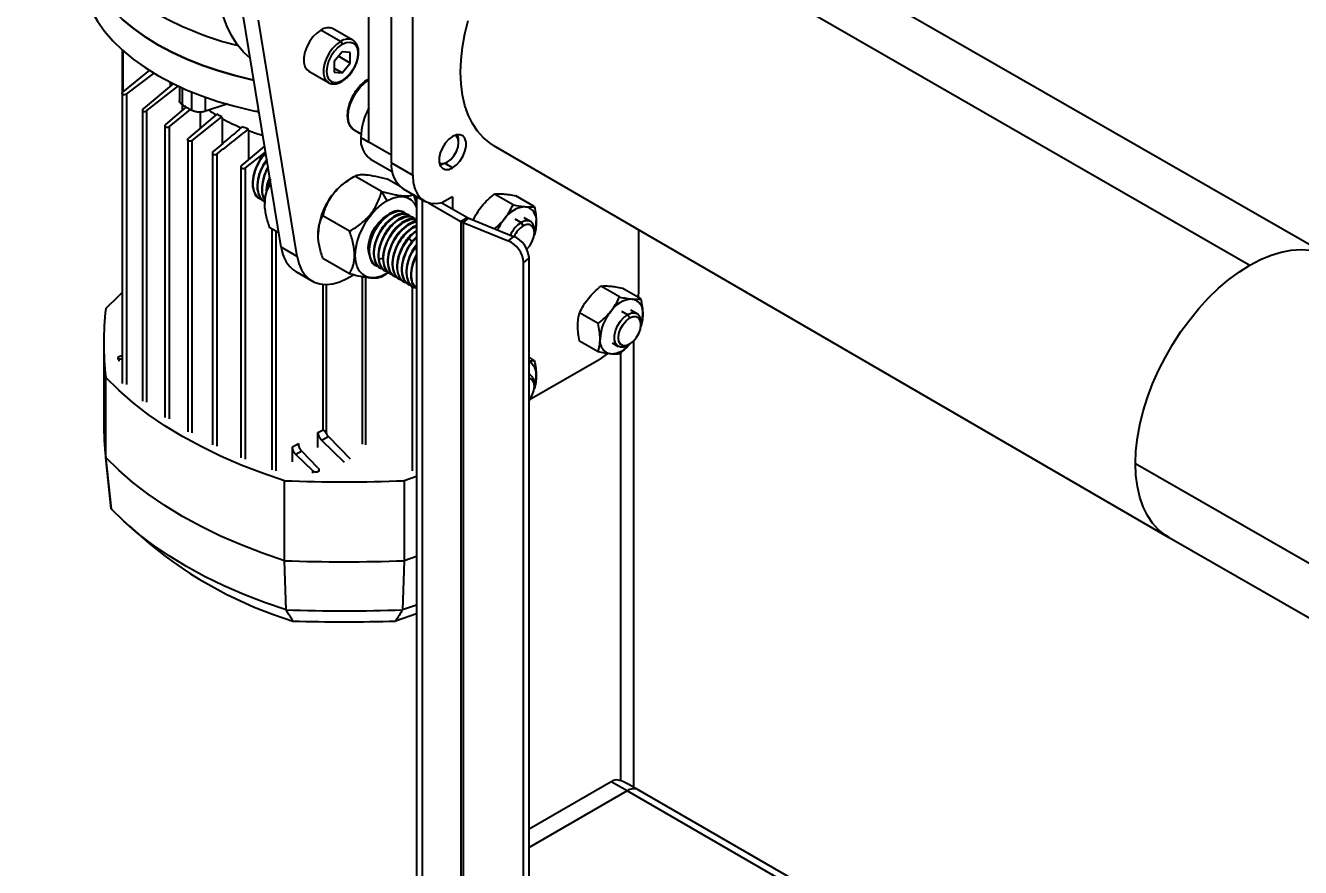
# Model space of a CAD drawing. Header units: millimetres. Extents: x 2 to 418, y 2 to 295.
# Drawn here: x 326.24 to 348.82, y 245.7 to 260.6 of the extents above; entities that cross this region are included whole.
import ezdxf

# ---------------------------------------------------------------- set-up
doc = ezdxf.new("R2010")
doc.units = ezdxf.units.MM
doc.styles.add('SLDTEXTSTYLE0', font='TXT', dxfattribs={"width": 0.75})
doc.dimstyles.new('SLDDIMSTYLE2', dxfattribs={"dimtxt": 3.175, "dimasz": 3.302, "dimexe": 0, "dimexo": 0.0625, "dimgap": 0.79375, "dimtad": 0, "dimtih": 1, "dimtoh": 1, "dimlfac": 15, "dimrnd": 1e-09, "dimzin": 12, "dimdsep": 46, "dimtxsty": 'SLDTEXTSTYLE0', "dimsah": 1, "dimcen": 0.09, "dimadec": 0, "dimazin": 3, "dimtfac": 1, "dimtmove": 0, "dimatfit": 0, "dimfxl": 0, "dimfrac": 2, "dimtolj": 1, "dimtzin": 12, "dimarcsym": 0})

# ---------------------------------------------------------------- blocks, each defined once
blk = doc.blocks.new('_D_28')
at = {"color": 7, "linetype": 'Continuous', "lineweight": 0}
for p, q in [((345.802, 241.91), (369.566, 258.677)), ((369.566, 258.677), (375.916, 258.677)), ((343.257, 240.114), (338.794, 236.965))]:
    blk.add_line(p, q, dxfattribs=at)
at = {"color": 7, "linetype": 'Continuous', "lineweight": 18}
for points in [[(345.802, 241.91), (348.416, 243.132), (347.83, 243.962)], [(343.257, 240.114), (340.643, 238.891), (341.229, 238.061)]]:
    blk.add_solid(points, dxfattribs=at)
at = {"color": 7, "linetype": 'Continuous', "lineweight": 18, "insert": (375.916, 260.25), "char_height": 3.175, "attachment_point": 1, "style": 'SLDTEXTSTYLE0'}
blk.add_mtext('54.33', dxfattribs=at)
blk = doc.blocks.new('_D_30')
at = {"color": 7, "linetype": 'Continuous', "lineweight": 0}
for p, q in [((337.011, 192.885), (339.232, 196.319)), ((335.063, 189.871), (331.717, 184.696)), ((331.717, 184.696), (325.367, 184.696))]:
    blk.add_line(p, q, dxfattribs=at)
at = {"color": 7, "linetype": 'Continuous', "lineweight": 18}
for points in [[(337.011, 192.885), (338.593, 194.395), (337.74, 194.946)], [(335.063, 189.871), (333.482, 188.361), (334.335, 187.81)]]:
    blk.add_solid(points, dxfattribs=at)
at = {"color": 7, "linetype": 'Continuous', "lineweight": 18, "insert": (314.81, 186.269), "char_height": 3.175, "attachment_point": 1, "style": 'SLDTEXTSTYLE0'}
blk.add_mtext('83.57', dxfattribs=at)

msp = doc.modelspace()

# ---------------------------------------------------------------- linework, layer by layer
at = {"color": 7, "linetype": 'Continuous', "lineweight": 25}
for p, q in [((335.95081, 263.24781), (347.92448, 256.36278)), ((349.3557, 256.50585), (337.36538, 263.38922)), ((332.32099, 258.53917), (332.32099, 262.3497)), ((332.72169, 258.17179), (332.72169, 261.98231)), ((333.09881, 257.95408), (333.09881, 261.76461)), ((330.76964, 256.67983), (330.08652, 260.86102)), ((331.05248, 256.51655), (330.36936, 260.69774)), ((332.03988, 260.34383), (331.69104, 260.54521)), ((331.82323, 260.32237), (331.47439, 260.52375)), ((327.9537, 260.17533), (327.9537, 259.4009)), ((331.85151, 260.14078), (331.71009, 259.96486)), ((331.99293, 260.12814), (331.85151, 260.14078)), ((331.99293, 259.93957), (331.99293, 260.12814)), ((331.71009, 259.96486), (331.71009, 259.77628)), ((331.99293, 259.93957), (331.78586, 260.05911)), ((331.85151, 259.76364), (331.99293, 259.93957)), ((327.96673, 259.42267), (328.44734, 259.81112)), ((328.51779, 259.76282), (328.03271, 259.39201)), ((331.25774, 259.79463), (331.60658, 259.59325)), ((331.85151, 259.76364), (331.71009, 259.84528)), ((331.71009, 259.77628), (331.85151, 259.76364)), ((328.86586, 259.5796), (328.32665, 259.1312)), ((328.39263, 259.09816), (328.95106, 259.53563)), ((328.81138, 259.53429), (328.81138, 259.59886)), ((328.96996, 259.52214), (328.96996, 259.27571)), ((331.60658, 259.59325), (331.61297, 259.58978)), ((327.9537, 259.40022), (327.9537, 254.26917)), ((329.01492, 259.20487), (329.01492, 259.09808)), ((329.79037, 259.20622), (329.42725, 259.08519)), ((329.82738, 259.2148), (329.79037, 259.20622)), ((328.31362, 259.10805), (328.31362, 253.95445)), ((328.72547, 258.85335), (329.08815, 259.16)), ((328.79145, 258.81774), (329.16606, 259.11502)), ((329.63131, 259.03444), (329.12894, 258.60708)), ((329.19493, 258.56899), (329.71742, 258.98473)), ((329.33737, 259.07134), (329.33737, 258.78439)), ((329.71742, 258.98473), (329.72475, 258.95784)), ((329.72475, 258.95784), (329.72475, 258.50734)), ((330.37909, 259.07024), (330.32946, 259.08537)), ((328.71244, 258.83743), (328.71244, 253.66218)), ((330.19373, 258.74343), (330.18621, 258.77021)), ((330.19373, 258.74343), (330.19373, 258.23231)), ((332.06613, 258.75082), (332.182, 258.68393)), ((329.11592, 258.58868), (329.11592, 253.4107)), ((332.17957, 258.62081), (332.32099, 258.53917)), ((333.91198, 258.53237), (333.91198, 258.57319)), ((329.55154, 258.35303), (329.55154, 253.17778)), ((330.47719, 258.46982), (330.07085, 258.12935)), ((330.13683, 258.0862), (330.49445, 258.36418)), ((334.53228, 258.48162), (346.48927, 251.54051)), ((330.05782, 258.11095), (330.05782, 252.94754)), ((332.35219, 258.23928), (332.73575, 258.01785)), ((332.72169, 258.17179), (333.09881, 257.95408)), ((333.67628, 258.16494), (333.71164, 258.18536)), ((330.56737, 257.7783), (330.58282, 257.82326)), ((331.98158, 257.88329), (332.07586, 257.93774)), ((332.54727, 257.6656), (332.07586, 257.93774)), ((332.87563, 257.75202), (332.64155, 257.88716)), ((330.59254, 257.76377), (330.56737, 257.7783)), ((332.54727, 257.6656), (332.64155, 257.5023)), ((332.92883, 257.71395), (333.30596, 257.49624)), ((333.11295, 257.61502), (333.16617, 257.43572)), ((334.87532, 257.43112), (334.54671, 257.62082)), ((330.38234, 257.54528), (330.39412, 257.53847)), ((330.46483, 257.49765), (330.47662, 257.49085)), ((330.47986, 257.45949), (330.47986, 257.45168)), ((333.16617, 257.57693), (333.16617, 231.06089)), ((333.38156, 257.46416), (333.95029, 257.13584)), ((333.61453, 257.46574), (334.06814, 257.20387)), ((333.80592, 257.57296), (333.62487, 257.46845)), ((333.80592, 257.57296), (333.80592, 257.35525)), ((335.25244, 257.3974), (334.92383, 257.5871)), ((331.98158, 256.96189), (331.51018, 257.23403)), ((332.69222, 257.26312), (332.68044, 257.26992)), ((332.77472, 257.2155), (332.76293, 257.2223)), ((332.85721, 257.16787), (332.84543, 257.17468)), ((332.94856, 257.29548), (332.93677, 257.30228)), ((333.03105, 257.24785), (333.01927, 257.25466)), ((333.11355, 257.20023), (333.10176, 257.20703)), ((333.95029, 257.13584), (334.06814, 257.20387)), ((333.9948, 257.11428), (334.09039, 257.19309)), ((334.09039, 257.19309), (334.88566, 256.87163)), ((335.18644, 257.13354), (335.07566, 257.1975)), ((330.72861, 256.93093), (330.56737, 257.02401)), ((330.603, 257.00345), (330.603, 252.73977)), ((332.93971, 257.12025), (332.92793, 257.12705)), ((333.02221, 257.07263), (333.01042, 257.07943)), ((333.1716, 257.06185), (333.09292, 257.0318)), ((333.1047, 257.025), (333.09292, 257.0318)), ((333.1047, 257.025), (333.16617, 257.04847)), ((333.9948, 257.11428), (334.79006, 256.79282)), ((335.01978, 257.11704), (335.05514, 257.0558)), ((335.25549, 256.94011), (335.25549, 256.98093)), ((337.10575, 255.91235), (337.10575, 256.9877)), ((331.42266, 256.91522), (331.42266, 256.90741)), ((333.08313, 256.77678), (333.02946, 256.83639)), ((333.08342, 256.77646), (333.10097, 256.7964)), ((333.1716, 256.86994), (333.10017, 256.79557)), ((334.88566, 256.87163), (334.79006, 256.79282)), ((331.05248, 256.51655), (330.76964, 256.67983)), ((331.98158, 256.20761), (331.51018, 256.47974)), ((332.58631, 256.48771), (332.50275, 256.47027)), ((335.15871, 256.48908), (335.06311, 256.41026)), ((335.15871, 229.91062), (335.15871, 256.48908)), ((331.03213, 256.24643), (331.31497, 256.08315)), ((332.41606, 256.38669), (332.37402, 256.39551)), ((332.44473, 256.35468), (332.45652, 256.34788)), ((332.52723, 256.30706), (332.53901, 256.30026)), ((332.60972, 256.25944), (332.62151, 256.25263)), ((335.06311, 229.96581), (335.06311, 256.41026)), ((332.54727, 256.15703), (332.64155, 256.21147)), ((332.68172, 256.23633), (332.64155, 256.21147)), ((332.69222, 256.21181), (332.704, 256.20501)), ((332.77471, 256.16419), (332.7865, 256.15738)), ((332.85721, 256.11656), (332.86899, 256.10976)), ((332.9397, 256.06894), (332.95149, 256.06214)), ((333.0222, 256.02131), (333.03399, 256.01451)), ((333.1047, 255.97369), (333.11648, 255.96689)), ((336.76094, 255.79786), (336.43232, 255.98756)), ((337.13806, 255.76414), (336.80945, 255.95384)), ((337.09799, 255.78727), (337.10575, 255.91235)), ((337.07205, 255.50029), (336.96127, 255.56424)), ((336.38381, 255.32872), (336.0552, 255.51842)), ((336.9054, 255.48378), (336.94076, 255.42255)), ((337.1411, 255.30685), (337.1411, 255.34767)), ((327.62907, 254.98364), (327.62907, 253.56831)), ((336.38381, 254.82586), (336.0552, 255.01557)), ((336.62797, 254.98687), (336.73875, 254.92292)), ((336.9054, 254.93942), (336.94076, 254.95984)), ((327.87587, 254.71655), (327.87587, 254.68843)), ((327.9537, 254.6937), (327.89355, 254.70404)), ((335.25244, 254.67559), (335.15871, 254.72971)), ((336.39864, 254.68761), (335.16866, 253.97756)), ((327.66262, 252.95713), (327.66262, 254.37246)), ((335.18644, 254.41174), (335.15871, 254.42775)), ((335.25549, 254.21831), (335.25549, 254.25913)), ((331.42144, 253.39753), (331.51292, 253.4483)), ((331.42144, 253.13077), (331.42144, 253.39753)), ((331.48473, 253.26009), (331.60566, 253.32722)), ((331.60566, 253.32722), (331.98918, 252.9325)), ((330.96896, 253.14638), (331.07448, 253.20495)), ((330.96896, 252.87962), (330.96896, 253.14638)), ((331.48473, 253.26009), (331.88392, 252.87407)), ((327.66108, 252.97128), (327.76022, 252.04776)), ((327.76036, 252.04652), (327.66262, 252.95713)), ((331.13529, 253.06613), (331.03224, 253.00894)), ((331.33202, 252.71906), (331.03224, 253.00894)), ((331.42157, 252.77149), (331.13529, 253.06613)), ((331.43925, 252.70445), (331.43925, 252.73322)), ((345.89744, 252.85184), (357.89469, 245.95319)), ((330.82859, 251.12945), (330.82859, 252.54479)), ((333.16617, 252.61746), (332.94601, 252.54479)), ((332.94601, 252.54479), (332.94601, 251.12945)), ((328.08524, 251.73774), (328.43127, 251.43628)), ((346.49326, 251.5382), (358.03611, 244.91171)), ((330.8571, 250.2588), (330.82859, 251.12945)), ((332.94601, 251.12945), (332.91749, 250.2588)), ((333.16617, 251.20213), (332.94601, 251.12945)), ((333.16617, 250.19072), (332.79737, 250.06092)), ((333.16617, 250.34187), (332.91749, 250.2588)), ((336.61077, 247.21617), (335.15871, 246.37791)), ((336.89362, 247.05289), (336.61077, 247.21617)), ((336.89362, 247.05289), (335.15871, 246.05135)), ((337.0936, 247.07269), (336.91646, 247.17495)), ((357.24777, 235.43794), (337.0936, 247.07269))]:
    msp.add_line(p, q, dxfattribs=at)
at = {"color": 8, "linetype": 'Continuous', "lineweight": 25}
for p, q in [((327.96673, 260.17577), (327.96673, 259.42267)), ((329.02439, 259.19681), (329.02439, 259.49778)), ((329.19011, 259.10114), (329.19011, 259.43318)), ((328.03271, 259.39201), (328.03271, 254.24975)), ((329.42725, 259.08519), (329.42725, 259.34191)), ((328.39263, 253.93503), (328.39263, 259.09816)), ((328.79145, 253.64276), (328.79145, 258.81774)), ((329.19493, 253.39128), (329.19493, 258.56899)), ((332.72169, 258.30786), (332.32099, 258.53917)), ((329.63055, 258.33085), (329.63055, 253.15836)), ((330.13683, 252.92813), (330.13683, 258.0862)), ((333.80592, 258.08466), (333.67152, 258.16225)), ((333.2638, 257.52057), (333.2638, 231.00453)), ((334.909, 257.18099), (335.01978, 257.11704)), ((330.68201, 252.72035), (330.68201, 256.95783)), ((333.95029, 257.13584), (333.95029, 230.60823)), ((333.9948, 257.11428), (333.9948, 230.58253)), ((331.51292, 253.4483), (331.51292, 256.032)), ((331.56599, 256.03125), (331.56599, 253.38678)), ((332.20861, 253.19208), (332.20861, 256.15414)), ((332.26168, 256.14451), (332.26168, 253.18154)), ((333.09259, 252.72035), (333.09259, 255.96388)), ((336.79462, 255.54774), (336.9054, 255.48378)), ((337.01147, 255.01555), (337.01147, 247.12011)), ((327.89355, 254.70404), (327.89355, 254.66309)), ((336.77576, 254.80496), (336.77576, 247.23427)), ((331.33202, 252.6781), (331.33202, 252.71906)), ((357.24777, 235.30268), (336.89362, 247.05289))]:
    msp.add_line(p, q, dxfattribs=at)
at = {"color": 7, "linetype": 'Continuous', "lineweight": 25, "flags": 128}
for points in [[(327.29676, 261.14022), (327.32728, 261.0522), (327.40966, 260.86586), (327.51486, 260.68339), (327.64234, 260.50572), (327.79146, 260.33375), (327.96144, 260.16836), (328.15143, 260.01039), (328.36046, 259.86065), (328.58746, 259.7199), (328.83127, 259.58885), (329.09066, 259.46818), (329.3643, 259.3585), (329.6508, 259.26037), (329.94869, 259.17429), (330.25646, 259.10069), (330.37721, 259.07578)], [(327.77036, 260.90067), (327.79146, 260.87811), (327.96144, 260.71272), (328.15143, 260.55475), (328.36046, 260.40501), (328.58746, 260.26426), (328.83127, 260.13321), (329.09066, 260.01254), (329.3643, 259.90286), (329.65079, 259.80473), (329.94868, 259.71865), (330.25645, 259.64506), (330.28622, 259.63871)], [(330.28622, 259.63871), (330.25648, 259.64505), (329.94871, 259.71864), (329.65081, 259.80472), (329.36432, 259.90285), (329.09068, 260.01253), (328.83129, 260.1332), (328.58748, 260.26425), (328.36048, 260.405), (328.15145, 260.55474), (327.96146, 260.7127), (327.79147, 260.87809), (327.77036, 260.90067)], [(330.2231, 260.025), (330.10581, 260.13318), (329.99085, 260.27007), (329.89053, 260.4255), (329.8055, 260.59844), (329.73633, 260.78777)], [(334.53228, 258.48162), (334.47023, 258.52094), (334.352, 258.6171), (334.24742, 258.73302), (334.15737, 258.86772), (334.08263, 259.02006), (334.02382, 259.18873), (333.98145, 259.37228), (333.95588, 259.56917), (333.94734, 259.7777), (333.95588, 259.9961), (333.98145, 260.22251), (334.02382, 260.45498), (334.08263, 260.69155)], [(331.47439, 260.52375), (331.40106, 260.47114), (331.33199, 260.40102), (331.2712, 260.31747), (331.22222, 260.22534), (331.18789, 260.13), (331.17021, 260.03697), (331.17021, 259.95167), (331.18789, 259.87906), (331.22222, 259.82334), (331.25774, 259.79463)], [(331.85151, 260.27338), (331.9235, 260.304), (331.99058, 260.31064), (332.04818, 260.29285), (332.09238, 260.25185), (332.12017, 260.19043), (332.12964, 260.11277), (332.12017, 260.02418), (332.09238, 259.93067), (332.04818, 259.83864), (331.99058, 259.75435), (331.9235, 259.68354), (331.85151, 259.63104)], [(331.85151, 260.27338), (331.77953, 260.22088), (331.71245, 260.15008), (331.65485, 260.06578), (331.61065, 259.97375), (331.58286, 259.88025), (331.57338, 259.79165), (331.58286, 259.714), (331.61065, 259.65258), (331.65485, 259.61157), (331.71245, 259.59379), (331.77953, 259.60043), (331.85151, 259.63104)], [(333.80592, 258.63991), (333.73818, 258.58956), (333.67594, 258.5208), (333.62422, 258.4392), (333.58723, 258.35137), (333.56795, 258.26442), (333.56795, 258.1854), (333.58723, 258.12071), (333.62422, 258.07559), (333.67594, 258.0537), (333.73818, 258.05681), (333.80592, 258.08466)], [(333.71164, 258.18536), (333.77355, 258.23242), (333.8294, 258.29753), (333.87372, 258.3743), (333.90218, 258.45522), (333.91198, 258.53237), (333.90218, 258.5982), (333.87372, 258.64627), (333.85359, 258.66192)], [(333.80592, 258.08466), (333.87365, 258.13501), (333.9359, 258.20377), (333.98761, 258.28537), (334.02461, 258.3732), (334.04389, 258.46015), (334.04389, 258.53917), (334.02461, 258.60386), (333.98761, 258.64898), (333.9359, 258.67087), (333.87365, 258.66777), (333.80592, 258.63991)], [(333.91198, 258.57319), (333.90958, 258.61054), (333.89206, 258.67121)], [(333.67628, 258.16494), (333.60988, 258.13763), (333.58148, 258.1332)], [(333.09881, 257.95408), (333.1083, 257.82626), (333.1365, 257.71281), (333.18266, 257.6168), (333.24555, 257.54078), (333.32347, 257.48681), (333.41434, 257.45633), (333.51571, 257.45015), (333.62487, 257.46845)], [(332.64155, 256.21147), (332.54449, 256.16525), (332.45039, 256.14004), (332.36209, 256.13661), (332.28228, 256.15507), (332.21339, 256.19485), (332.15751, 256.25475), (332.11634, 256.33294), (332.09112, 256.42706), (332.08263, 256.53423), (332.09112, 256.65121), (332.11634, 256.77443), (332.15751, 256.90017), (332.21339, 257.02458), (332.28228, 257.1439), (332.36209, 257.25451), (332.45039, 257.35302), (332.54449, 257.43647), (332.64155, 257.5023)], [(332.64155, 257.5023), (332.7386, 257.54853), (332.83271, 257.57373), (332.92101, 257.57716), (333.00081, 257.5587), (333.0697, 257.51892), (333.12558, 257.45902), (333.16617, 257.38234)], [(332.33599, 256.5366), (332.31984, 256.58638), (332.31156, 256.66639), (332.31984, 256.75596), (332.34424, 256.85059), (332.38356, 256.94553), (332.43581, 257.03603), (332.49837, 257.11755), (332.56812, 257.186), (332.64155, 257.23794)], [(335.25549, 256.98093), (335.25309, 257.01828), (335.23419, 257.0817), (335.19791, 257.12594), (335.14721, 257.1474), (335.08619, 257.14435), (335.01978, 257.11704)], [(335.12046, 256.64345), (335.1729, 256.70526), (335.21722, 256.78203), (335.24568, 256.86296), (335.25549, 256.94011), (335.24568, 257.00594), (335.21722, 257.05401), (335.1729, 257.0796), (335.11705, 257.08022), (335.05514, 257.0558)], [(331.05248, 256.51655), (331.0825, 256.39112), (331.1289, 256.28111), (331.19082, 256.18852), (331.26713, 256.11504), (331.35646, 256.062), (331.45717, 256.03038), (331.56743, 256.02074), (331.68522, 256.03326), (331.80842, 256.06771), (331.93476, 256.12347), (332.03923, 256.18447)], [(345.89744, 252.85184), (345.90609, 253.07281), (345.93196, 253.30188), (345.97482, 253.53709), (346.03432, 253.77644), (346.10995, 254.01788), (346.20106, 254.25936), (346.30687, 254.49881), (346.42648, 254.7342), (346.55887, 254.96351), (346.70292, 255.18479), (346.85738, 255.39615), (347.02095, 255.59578), (347.19223, 255.78199), (347.36976, 255.95318), (347.55201, 256.1079), (347.73745, 256.24482), (347.92448, 256.36278)], [(327.66262, 255.59483), (327.89269, 255.82054), (327.9537, 255.87584)], [(336.9054, 254.93942), (336.839, 254.91211), (336.77797, 254.90907), (336.72727, 254.93053), (336.691, 254.97476), (336.6721, 255.03818), (336.6721, 255.11566), (336.691, 255.2009), (336.72727, 255.28701), (336.77797, 255.36701), (336.839, 255.43442), (336.9054, 255.48378)], [(336.94076, 254.95984), (336.87885, 254.93542), (336.823, 254.93604), (336.77867, 254.96164), (336.75022, 255.0097), (336.74041, 255.07554), (336.75022, 255.15269), (336.77867, 255.23361), (336.823, 255.31038), (336.87885, 255.37548), (336.94076, 255.42255)], [(337.1411, 255.34767), (337.1387, 255.38502), (337.1198, 255.44844), (337.08353, 255.49268), (337.03283, 255.51414), (336.97181, 255.51109), (336.9054, 255.48378)], [(336.94076, 254.95984), (337.00267, 255.0069), (337.05852, 255.07201), (337.10284, 255.14878), (337.1313, 255.2297), (337.1411, 255.30685), (337.1313, 255.37268), (337.10284, 255.42075), (337.05852, 255.44634), (337.00267, 255.44696), (336.94076, 255.42255)], [(336.39864, 254.68761), (336.50926, 254.76152), (336.54558, 254.79026)], [(330.82859, 252.54479), (330.4376, 252.6776), (330.0602, 252.82292), (329.69756, 252.98027), (329.35085, 253.14916), (329.02116, 253.32906), (328.70954, 253.51938), (328.41698, 253.71953), (328.14441, 253.92888), (327.89269, 254.14675), (327.66262, 254.37246)], [(335.15871, 253.96439), (335.1729, 253.98346), (335.21722, 254.06023), (335.24568, 254.14115), (335.25549, 254.21831), (335.24568, 254.28414), (335.21722, 254.3322), (335.1729, 254.3578), (335.15871, 254.36048)], [(330.82859, 251.12945), (330.4376, 251.26227), (330.0602, 251.40758), (329.69756, 251.56494), (329.35085, 251.73383), (329.02116, 251.91372), (328.70954, 252.10404), (328.41698, 252.3042), (328.14441, 252.51354), (327.89269, 252.73142), (327.66262, 252.95713)], [(330.8571, 250.2588), (330.47534, 250.38924), (330.10676, 250.53175), (329.75251, 250.68591), (329.41371, 250.85123), (329.0914, 251.0272), (328.78658, 251.21326), (328.50021, 251.40885), (328.23317, 251.61335), (327.9863, 251.82613), (327.76036, 252.04652)]]:
    msp.add_lwpolyline(points, dxfattribs=at)
at = {"color": 8, "linetype": 'Continuous', "lineweight": 25, "flags": 128}
for points in [[(331.82323, 260.32237), (331.7499, 260.26976), (331.68083, 260.19964), (331.62004, 260.11609), (331.57106, 260.02396), (331.53673, 259.92862), (331.51905, 259.83559), (331.51905, 259.75029), (331.53673, 259.67767), (331.57106, 259.62196), (331.60658, 259.59325)], [(332.06613, 258.75082), (332.03793, 258.77098), (331.993, 258.82761), (331.96511, 258.90355), (331.95565, 258.995), (331.96511, 259.09737), (331.993, 259.20551), (332.03793, 259.31402), (332.09764, 259.41745), (332.16915, 259.51061), (332.24886, 259.58884), (332.32099, 259.64118)], [(347.92448, 256.36278), (348.11151, 256.46076), (348.29695, 256.53794), (348.47921, 256.59366), (348.65673, 256.62743), (348.82801, 256.63898), (348.99158, 256.62819), (349.14605, 256.59518), (349.29009, 256.54021), (349.35969, 256.50354)], [(346.49326, 251.5382), (346.42648, 251.58029), (346.30687, 251.67758), (346.20106, 251.79487), (346.10995, 251.93116), (346.03432, 252.08528), (345.97482, 252.25593), (345.93196, 252.44165), (345.90609, 252.64085), (345.89744, 252.85184)]]:
    msp.add_lwpolyline(points, dxfattribs=at)
at = {"color": 7, "linetype": 'Continuous', "lineweight": 25}
for centre, radius, start, end in [((331.36602, 265.76762), 5.68455, 240.881554, 256.174582), ((331.60043, 260.3556), 0.21014, 64.45706, 126.853399), ((331.7901, 260.27059), 0.06147, 2.605478, 57.394522), ((331.01669, 261.30845), 2.682, 235.259344, 238.503265), ((331.34577, 261.89177), 3.35197, 241.079002, 247.506114), ((333.362, 258.58265), 1.18304, 151.635025, 178.151252), ((331.62809, 262.59559), 4.11054, 249.57711, 253.292231), ((332.59874, 258.58065), 0.42109, 174.526, 234.16182), ((333.22683, 258.12456), 0.50735, 174.657959, 234.02986), ((333.62916, 258.29567), 0.13773, 244.691166, 306.782695), ((331.56142, 257.43042), 1.08196, 155.217171, 178.460465), ((332.63101, 256.86296), 1.20947, 122.476304, 177.523696), ((335.12669, 256.90888), 0.48681, 93.429538, 146.565085), ((335.05463, 257.16423), 0.23454, 350.748121, 79.453222), ((334.15661, 257.35815), 0.17784, 240.167747, 248.140981), ((335.43375, 256.60573), 0.91393, 141.304392, 155.411669), ((334.12723, 257.44439), 0.35569, 240.167747, 248.140981), ((335.29507, 256.68794), 0.50982, 122.68192, 156.09397), ((335.28395, 256.69558), 0.42675, 122.42409, 156.131938), ((334.61767, 257.13724), 0.66855, 342.555685, 359.081824), ((334.61584, 256.37974), 0.44832, 3.904027, 67.131338), ((334.71143, 256.45855), 0.44832, 3.904027, 67.131338), ((331.3544, 256.7378), 0.58763, 185.661558, 236.740842), ((333.21424, 254.98364), 5.58516, 173.717572, 186.282428), ((337.0123, 255.27562), 0.48681, 93.429538, 146.565085), ((336.94025, 255.53097), 0.23454, 350.748121, 79.453222), ((337.23524, 255.02015), 0.81861, 140.227928, 177.360713), ((336.50329, 255.50398), 0.66855, 342.555692, 359.081824), ((336.64899, 255.02014), 0.23454, 170.748121, 259.453222), ((336.58326, 255.25161), 0.46262, 272.824277, 321.166172), ((335.0251, 254.43166), 0.26241, 354.107448, 59.393073), ((335.10034, 254.27813), 0.15631, 353.015575, 68.072564), ((334.61767, 254.41543), 0.66855, 342.555671, 359.081823), ((333.22123, 253.56879), 5.59216, 180.004977, 186.279544), ((331.8873, 281.46584), 28.94042, 267.903511, 272.096489), ((333.15229, 257.13136), 7.39743, 230.342471, 252.900692), ((331.8873, 280.0505), 28.94042, 267.903511, 272.096489), ((331.8873, 279.00978), 28.76943, 267.947876, 272.052124), ((331.8873, 278.10083), 28.05468, 268.141049, 271.858951), ((336.7579, 246.97033), 0.2865, 100.629808, 120.899809), ((337.01078, 246.88934), 0.20119, 65.692881, 125.617577)]:
    msp.add_arc(centre, radius, start, end, dxfattribs=at)
at = {"color": 8, "linetype": 'Continuous', "lineweight": 25}
for centre, radius, start, end in [((331.94914, 260.15462), 0.20975, 64.068448, 126.891714), ((331.83249, 259.62862), 0.01918, 304.040419, 7.257429), ((332.31721, 259.63293), 0.0201, 79.163636, 117.975875)]:
    msp.add_arc(centre, radius, start, end, dxfattribs=at)
at = {"color": 7, "linetype": 'Continuous', "lineweight": 25}
for centre, major_axis, ratio, start_param, end_param in [((327.9392, 254.73012), (0.0631, 0.01555), 0.35267876, 1.25304058, 3.82063377), ((336.51649, 246.94398), (0.56569, 0), 0.57738155, 0.78547943, 1.23095942)]:
    msp.add_ellipse(centre, major_axis=major_axis, ratio=ratio, start_param=start_param, end_param=end_param, dxfattribs=at)
for points, knots in [([(331.84323, 259.61272), (331.85556, 259.62037), (331.89113, 259.6424), (331.9478, 259.69146), (332.00898, 259.76201), (332.06131, 259.8426), (332.10238, 259.92908), (332.1302, 260.01757), (332.14321, 260.10408), (332.14035, 260.18499), (332.12106, 260.2534), (332.08838, 260.30889), (332.05646, 260.3313), (332.04066, 260.34239)], [0, 0, 0, 0, 0.051356607, 0.148068461, 0.244594713, 0.340919235, 0.43725052, 0.533808106, 0.630853811, 0.728647091, 0.827063812, 0.914401645, 1, 1, 1, 1]), ([(332.30778, 259.65067), (332.29405, 259.64223), (332.25452, 259.6179), (332.19125, 259.56495), (332.12187, 259.48938), (332.0607, 259.4029), (332.01, 259.3092), (331.97171, 259.21173), (331.9474, 259.11406), (331.93835, 259.0197), (331.94543, 258.9319), (331.96966, 258.85491), (332.00865, 258.79192), (332.04627, 258.76536), (332.0641, 258.75278)], [0, 0, 0, 0, 0.04644541, 0.13380071, 0.22097898, 0.30795365, 0.39486295, 0.48188653, 0.56918776, 0.65698327, 0.7454111, 0.83411351, 0.92138327, 1, 1, 1, 1]), ([(332.32099, 259.65781), (332.32031, 259.65753), (332.31588, 259.65567), (332.31149, 259.65296), (332.30778, 259.65067)], [0, 0, 0, 0, 0.15329668, 1, 1, 1, 1]), ([(328.03271, 259.39201), (328.02836, 259.38865), (328.0233, 259.38576), (328.01219, 259.38111), (328.00624, 259.37941), (327.98833, 259.37648), (327.97632, 259.37758), (327.95907, 259.3854), (327.95386, 259.39216), (327.95356, 259.40745), (327.95834, 259.41579), (327.96673, 259.42267)], [0, 0, 0, 0, 0.125, 0.125, 0.25, 0.25, 0.5, 0.5, 0.75, 0.75, 1, 1, 1, 1]), ([(331.61454, 259.58983), (331.63165, 259.58266), (331.66729, 259.56772), (331.72996, 259.56909), (331.78966, 259.58453), (331.82757, 259.60448), (331.84323, 259.61272)], [0, 0, 0, 0, 0.25089085, 0.52271698, 0.80282123, 1, 1, 1, 1]), ([(329.02439, 259.19681), (329.01147, 259.20655), (328.98563, 259.22602), (328.9694, 259.2548), (328.97171, 259.27148), (328.97232, 259.27592)], [0, 0, 0, 0, 0.423336, 0.846672, 1, 1, 1, 1]), ([(329.19011, 259.10114), (329.17877, 259.10735), (329.15609, 259.11977), (329.12257, 259.13869), (329.08943, 259.15782), (329.05666, 259.17717), (329.03515, 259.19026), (329.02439, 259.19681)], [0, 0, 0, 0, 0.20002842, 0.40001421, 0.59998579, 0.79997158, 1, 1, 1, 1]), ([(328.32665, 259.1312), (328.3255, 259.13019), (328.3232, 259.12817), (328.32032, 259.12494), (328.3179, 259.1216), (328.31537, 259.11705), (328.31349, 259.11126), (328.31357, 259.10448), (328.31584, 259.09817), (328.3219, 259.09091), (328.33171, 259.08595), (328.34338, 259.08385), (328.35205, 259.08365), (328.3606, 259.0845), (328.36908, 259.08635), (328.37754, 259.08922), (328.38575, 259.09318), (328.39033, 259.09649), (328.39263, 259.09816)], [0, 0, 0, 0, 0.03598423, 0.07152559, 0.10705285, 0.14299647, 0.21353067, 0.28390681, 0.35531825, 0.42602495, 0.56709501, 0.63091735, 0.69580447, 0.75247579, 0.80919323, 0.87334204, 0.93614488, 1, 1, 1, 1]), ([(329.42725, 259.08519), (329.42413, 259.08419), (329.41792, 259.08219), (329.40827, 259.07956), (329.39845, 259.07722), (329.38841, 259.07519), (329.37816, 259.07347), (329.36086, 259.07113), (329.33607, 259.06932), (329.30402, 259.07002), (329.27254, 259.0736), (329.24579, 259.07936), (329.22383, 259.08611), (329.20607, 259.09297), (329.19544, 259.09841), (329.19011, 259.10114)], [0, 0, 0, 0, 0.04186865, 0.08350701, 0.12503378, 0.16656862, 0.20823112, 0.25013979, 0.37501915, 0.50004331, 0.62492267, 0.74994683, 0.83342551, 0.91645716, 1, 1, 1, 1]), ([(328.72547, 258.85335), (328.72408, 258.85206), (328.72137, 258.84955), (328.71808, 258.84555), (328.7155, 258.84151), (328.71369, 258.8374), (328.71264, 258.83324), (328.71229, 258.82841), (328.71314, 258.82307), (328.71676, 258.8158), (328.72533, 258.8084), (328.73798, 258.80435), (328.74942, 258.80349), (328.75855, 258.80413), (328.76778, 258.80585), (328.77361, 258.80801), (328.77649, 258.80908)], [0, 0, 0, 0, 0.050787565, 0.099557134, 0.147023182, 0.193962462, 0.241179722, 0.289467058, 0.360506249, 0.431193479, 0.570516156, 0.710170483, 0.781270008, 0.852872759, 0.927323298, 1, 1, 1, 1]), ([(328.77649, 258.80908), (328.77782, 258.80966), (328.78049, 258.81083), (328.7843, 258.8129), (328.788, 258.81518), (328.79029, 258.81688), (328.79145, 258.81774)], [0, 0, 0, 0, 0.24224197, 0.48835111, 0.7403214, 1, 1, 1, 1]), ([(330.08233, 258.81076), (330.00058, 258.74141), (329.82799, 258.59502), (329.6554, 258.44852), (329.56457, 258.37142)], [0, 0, 0, 0, 0.47370832, 1, 1, 1, 1]), ([(330.18621, 258.77021), (330.09857, 258.701), (329.91333, 258.55468), (329.72814, 258.4081), (329.63055, 258.33085)], [0, 0, 0, 0, 0.473063461, 1, 1, 1, 1]), ([(329.19493, 258.56899), (329.19351, 258.56794), (329.19077, 258.56588), (329.18628, 258.56329), (329.1818, 258.56113), (329.17741, 258.5594), (329.17319, 258.55806), (329.1692, 258.55704), (329.16549, 258.55632), (329.15706, 258.55514), (329.14396, 258.5555), (329.12892, 258.56076), (329.11862, 258.57001), (329.11551, 258.57966), (329.11619, 258.58768), (329.11812, 258.59372), (329.12208, 258.60053), (329.12656, 258.60481), (329.12894, 258.60708)], [0, 0, 0, 0, 0.03981185, 0.07730253, 0.11247259, 0.14532285, 0.1758544, 0.20406874, 0.22996791, 0.25355463, 0.37953792, 0.49892441, 0.61879629, 0.74526847, 0.79498068, 0.85400381, 0.92234416, 1, 1, 1, 1]), ([(329.55491, 258.35971), (329.55438, 258.35863), (329.55331, 258.35646), (329.55226, 258.35312), (329.55165, 258.34972), (329.55145, 258.34528), (329.55228, 258.33989), (329.55596, 258.33205), (329.56461, 258.32388), (329.57734, 258.3191), (329.58878, 258.31773), (329.59877, 258.31803), (329.60972, 258.32005), (329.62111, 258.32437), (329.62735, 258.32866), (329.63055, 258.33085)], [0, 0, 0, 0, 0.03670788, 0.07348519, 0.11070603, 0.14873315, 0.2206784, 0.29227547, 0.43257439, 0.57187272, 0.64221146, 0.71299467, 0.8077627, 0.90137378, 1, 1, 1, 1]), ([(329.56457, 258.37142), (329.56323, 258.37017), (329.56059, 258.36771), (329.55733, 258.36378), (329.55571, 258.36106), (329.55491, 258.35971)], [0, 0, 0, 0, 0.34458363, 0.67640873, 1, 1, 1, 1]), ([(330.49584, 258.35564), (330.49015, 258.35089), (330.43779, 258.3072), (330.35559, 258.17345), (330.27598, 257.98207), (330.25106, 257.78797), (330.28905, 257.63853), (330.33982, 257.5542), (330.38233, 257.54529), (330.38234, 257.54529)], [0, 0, 0, 0, 0.02379737, 0.21902992, 0.41426247, 0.60949502, 0.80472757, 0.99996012, 1, 1, 1, 1]), ([(330.43616, 257.52966), (330.42169, 257.53173), (330.36336, 257.54007), (330.29956, 257.62928), (330.26319, 257.7818), (330.28764, 257.9752), (330.36754, 258.16628), (330.44666, 258.2971), (330.49573, 258.33865), (330.49827, 258.3408)], [0, 0, 0, 0, 0.0612684, 0.24698571, 0.43270302, 0.61842033, 0.80413763, 0.98985494, 1, 1, 1, 1]), ([(330.07085, 258.12935), (330.06963, 258.12826), (330.06721, 258.12611), (330.06421, 258.1226), (330.06174, 258.11892), (330.05985, 258.11507), (330.05833, 258.11047), (330.05758, 258.10516), (330.0582, 258.09903), (330.06041, 258.09292), (330.06609, 258.08491), (330.0756, 258.07847), (330.08772, 258.0748), (330.09783, 258.07373), (330.10835, 258.07428), (330.11877, 258.07663), (330.12865, 258.0805), (330.1341, 258.0843), (330.13683, 258.0862)], [0, 0, 0, 0, 0.038142576, 0.075599367, 0.11286136, 0.150431217, 0.188803465, 0.244848228, 0.300861569, 0.364918719, 0.427990734, 0.566320406, 0.636279085, 0.706671958, 0.778994513, 0.851302684, 0.925433767, 1, 1, 1, 1]), ([(330.51651, 258.22914), (330.49112, 258.19555), (330.4246, 258.10755), (330.35954, 257.93248), (330.33327, 257.74088), (330.37162, 257.59075), (330.42231, 257.50658), (330.46483, 257.49766), (330.46483, 257.49766)], [0, 0, 0, 0, 0.13366166, 0.35023518, 0.56680871, 0.78338223, 0.99995576, 1, 1, 1, 1]), ([(330.47662, 257.49086), (330.47661, 257.49086), (330.4341, 257.49978), (330.38342, 257.58394), (330.34502, 257.7341), (330.37146, 257.92557), (330.43413, 258.09614), (330.49738, 258.1803), (330.51965, 258.20993)], [0, 0, 0, 0, 0.00004496, 0.22013592, 0.44022689, 0.66031786, 0.88040882, 1, 1, 1, 1]), ([(330.53847, 258.09473), (330.53449, 258.08913), (330.49094, 258.02796), (330.44262, 257.88247), (330.41842, 257.6981), (330.43709, 257.56708), (330.47648, 257.52804), (330.48524, 257.51937)], [0, 0, 0, 0, 0.02970981, 0.32500805, 0.62030628, 0.91560452, 1, 1, 1, 1]), ([(330.48678, 257.524), (330.48173, 257.52922), (330.44663, 257.56548), (330.43064, 257.69202), (330.45458, 257.87521), (330.5003, 258.01665), (330.54056, 258.07403), (330.54161, 258.07553)], [0, 0, 0, 0, 0.05258121, 0.36558961, 0.67859802, 0.99160642, 1, 1, 1, 1]), ([(330.56646, 257.92342), (330.5545, 257.89551), (330.5155, 257.80447), (330.49775, 257.70346), (330.50907, 257.65235), (330.50909, 257.65226)], [0, 0, 0, 0, 0.30625524, 0.99869582, 1, 1, 1, 1]), ([(330.53478, 257.75614), (330.53602, 257.78122), (330.53832, 257.82744), (330.56051, 257.87563), (330.57066, 257.89768)], [0, 0, 0, 0, 0.54247896, 1, 1, 1, 1]), ([(331.51018, 257.23403), (331.52886, 257.30374), (331.55236, 257.37249), (331.59932, 257.47326), (331.61695, 257.50646), (331.65708, 257.57187), (331.67984, 257.60436), (331.75373, 257.69661), (331.8109, 257.75201), (331.93795, 257.85301), (332.00573, 257.89725), (332.07586, 257.93774)], [0, 0, 0, 0, 0.25, 0.25, 0.375, 0.375, 0.5, 0.5, 0.75, 0.75, 1, 1, 1, 1]), ([(332.07586, 257.93774), (332.09454, 257.94852), (332.11804, 257.957), (332.16501, 257.96414), (332.18264, 257.96559), (332.22277, 257.96615), (332.24552, 257.96523), (332.31941, 257.95871), (332.37659, 257.94939), (332.50363, 257.92275), (332.57142, 257.90595), (332.64155, 257.88716)], [0, 0, 0, 0, 0.25, 0.25, 0.375, 0.375, 0.5, 0.5, 0.75, 0.75, 1, 1, 1, 1]), ([(330.56737, 257.02401), (330.54185, 257.09768), (330.52015, 257.17047), (330.4969, 257.27752), (330.49072, 257.31284), (330.48221, 257.38261), (330.47992, 257.41733), (330.47974, 257.51621), (330.48837, 257.57595), (330.51969, 257.68551), (330.5417, 257.73384), (330.56737, 257.7783)], [0, 0, 0, 0, 0.25, 0.25, 0.375, 0.375, 0.5, 0.5, 0.75, 0.75, 1, 1, 1, 1]), ([(331.98158, 256.96189), (332.0513, 257.00215), (332.11819, 257.04584), (332.21166, 257.11977), (332.24166, 257.14583), (332.2988, 257.20142), (332.32614, 257.23125), (332.4004, 257.3233), (332.4403, 257.38866), (332.50471, 257.52583), (332.52848, 257.59548), (332.54727, 257.6656)], [0, 0, 0, 0, 0.25, 0.25, 0.375, 0.375, 0.5, 0.5, 0.75, 0.75, 1, 1, 1, 1]), ([(332.54727, 257.6656), (332.61698, 257.64692), (332.68387, 257.63035), (332.77734, 257.61065), (332.80734, 257.60495), (332.86449, 257.59569), (332.89183, 257.59213), (332.96608, 257.5854), (333.00599, 257.58604), (333.07039, 257.59557), (333.09416, 257.60418), (333.11295, 257.61502)], [0, 0, 0, 0, 0.25, 0.25, 0.375, 0.375, 0.5, 0.5, 0.75, 0.75, 1, 1, 1, 1]), ([(334.32446, 257.4057), (334.35664, 257.44573), (334.39161, 257.48336), (334.46612, 257.5547), (334.50564, 257.58843), (334.54671, 257.62082)], [0, 0, 0, 0, 0.5, 0.5, 1, 1, 1, 1]), ([(334.54671, 257.62082), (334.56724, 257.62399), (334.58982, 257.62611), (334.64088, 257.62726), (334.66941, 257.62628), (334.70158, 257.62341)], [0, 0, 0, 0, 0.5, 0.5, 1, 1, 1, 1]), ([(334.70158, 257.62341), (334.73376, 257.62053), (334.76873, 257.61583), (334.84325, 257.60345), (334.88276, 257.59578), (334.92383, 257.5871)], [0, 0, 0, 0, 0.5, 0.5, 1, 1, 1, 1]), ([(334.16958, 257.15168), (334.19012, 257.19593), (334.2127, 257.23944), (334.26375, 257.32431), (334.29228, 257.36567), (334.32446, 257.4057)], [0, 0, 0, 0, 0.5, 0.5, 1, 1, 1, 1]), ([(334.72044, 257.1771), (334.75262, 257.21713), (334.78115, 257.25849), (334.83221, 257.34336), (334.85478, 257.38687), (334.87532, 257.43112)], [0, 0, 0, 0, 0.5, 0.5, 1, 1, 1, 1]), ([(334.87532, 257.43112), (334.91639, 257.42244), (334.9559, 257.41477), (335.03042, 257.40239), (335.06539, 257.39769), (335.09756, 257.39481)], [0, 0, 0, 0, 0.5, 0.5, 1, 1, 1, 1]), ([(335.09756, 257.39481), (335.12974, 257.39193), (335.15827, 257.39095), (335.20933, 257.39211), (335.23191, 257.39422), (335.25244, 257.3974)], [0, 0, 0, 0, 0.5, 0.5, 1, 1, 1, 1]), ([(335.25244, 257.3974), (335.26271, 257.3504), (335.27118, 257.30411), (335.28291, 257.21362), (335.28613, 257.16943), (335.28613, 257.12652)], [0, 0, 0, 0, 0.5, 0.5, 1, 1, 1, 1]), ([(331.51018, 256.47974), (331.48466, 256.55341), (331.46296, 256.6262), (331.43971, 256.73325), (331.43353, 256.76857), (331.42502, 256.83834), (331.42273, 256.87306), (331.42254, 256.97193), (331.43118, 257.03167), (331.4625, 257.14123), (331.48451, 257.18957), (331.51018, 257.23403)], [0, 0, 0, 0, 0.25, 0.25, 0.375, 0.375, 0.5, 0.5, 0.75, 0.75, 1, 1, 1, 1]), ([(332.68044, 257.26992), (332.6328, 257.2339), (332.53753, 257.16185), (332.41709, 256.98556), (332.33861, 256.79075), (332.31339, 256.59757), (332.35146, 256.44788), (332.40221, 256.36361), (332.44472, 256.35469), (332.44473, 256.35469)], [0, 0, 0, 0, 0.16666099, 0.33332199, 0.49998298, 0.66664397, 0.83330496, 0.99996596, 1, 1, 1, 1]), ([(332.49856, 256.33907), (332.48408, 256.34114), (332.42575, 256.34948), (332.36198, 256.43862), (332.32551, 256.59143), (332.35031, 256.78377), (332.4289, 256.97881), (332.54931, 257.15504), (332.64459, 257.22709), (332.69222, 257.26312)], [0, 0, 0, 0, 0.052117937, 0.210098281, 0.368078624, 0.526058968, 0.684039312, 0.842019656, 1, 1, 1, 1]), ([(332.76293, 257.2223), (332.7153, 257.18628), (332.62003, 257.11423), (332.49958, 256.93794), (332.42111, 256.74313), (332.39589, 256.54995), (332.43395, 256.40025), (332.48471, 256.31598), (332.52722, 256.30707), (332.52723, 256.30707)], [0, 0, 0, 0, 0.16666099, 0.33332199, 0.49998298, 0.66664397, 0.83330496, 0.99996596, 1, 1, 1, 1]), ([(332.58105, 256.29144), (332.56658, 256.29351), (332.50824, 256.30185), (332.44447, 256.391), (332.40801, 256.5438), (332.4328, 256.73615), (332.51139, 256.93118), (332.63181, 257.10742), (332.72708, 257.17947), (332.77472, 257.2155)], [0, 0, 0, 0, 0.05211794, 0.21009828, 0.36807862, 0.52605897, 0.68403931, 0.84201966, 1, 1, 1, 1]), ([(332.84543, 257.17468), (332.79779, 257.13865), (332.70252, 257.06661), (332.58208, 256.89031), (332.50361, 256.6955), (332.47838, 256.50233), (332.51645, 256.35263), (332.56721, 256.26836), (332.60972, 256.25944), (332.60972, 256.25944)], [0, 0, 0, 0, 0.16666099, 0.33332199, 0.49998298, 0.66664397, 0.83330496, 0.99996596, 1, 1, 1, 1]), ([(332.50275, 256.47027), (332.49709, 256.52863), (332.50218, 256.5941), (332.53274, 256.72864), (332.55819, 256.79764), (332.62494, 256.92789), (332.66621, 256.98907), (332.75741, 257.09364), (332.8073, 257.13698), (332.85721, 257.16787)], [0, 0, 0, 0, 0.25, 0.25, 0.5, 0.5, 0.75, 0.75, 1, 1, 1, 1]), ([(332.93677, 257.30227), (332.89954, 257.31536), (332.82508, 257.34155), (332.72866, 257.2938), (332.68044, 257.26992)], [0, 0, 0, 0, 0.49994893, 1, 1, 1, 1]), ([(332.69222, 257.26312), (332.73926, 257.28525), (332.83334, 257.32952), (332.93533, 257.31915), (332.96783, 257.27424), (332.97651, 257.26224)], [0, 0, 0, 0, 0.42288474, 0.84576949, 1, 1, 1, 1]), ([(333.01926, 257.25465), (332.98204, 257.26774), (332.90758, 257.29392), (332.81115, 257.24618), (332.76293, 257.2223)], [0, 0, 0, 0, 0.49994893, 1, 1, 1, 1]), ([(332.77472, 257.2155), (332.82176, 257.23763), (332.91584, 257.28189), (333.01783, 257.27153), (333.05032, 257.22662), (333.05901, 257.21461)], [0, 0, 0, 0, 0.42288474, 0.84576949, 1, 1, 1, 1]), ([(333.10176, 257.20703), (333.06453, 257.22012), (332.99008, 257.2463), (332.89365, 257.19855), (332.84543, 257.17468)], [0, 0, 0, 0, 0.499948927, 1, 1, 1, 1]), ([(332.85721, 257.16787), (332.90425, 257.19001), (332.99833, 257.23427), (333.10033, 257.22391), (333.13282, 257.17899), (333.1415, 257.16699)], [0, 0, 0, 0, 0.42288474, 0.84576949, 1, 1, 1, 1]), ([(333.1716, 257.16165), (333.1383, 257.17301), (333.06767, 257.19711), (332.97625, 257.15128), (332.92793, 257.12705)], [0, 0, 0, 0, 0.47141121, 1, 1, 1, 1]), ([(332.93971, 257.12025), (332.9882, 257.14502), (333.0728, 257.18826), (333.13824, 257.16698), (333.16617, 257.1579)], [0, 0, 0, 0, 0.57309748, 1, 1, 1, 1]), ([(334.55049, 257.00711), (334.57243, 257.0253), (334.63482, 257.07703), (334.68676, 257.13774), (334.72044, 257.1771)], [0, 0, 0, 0, 0.351656257, 1, 1, 1, 1]), ([(331.98158, 256.20761), (332.0071, 256.25181), (332.0288, 256.29955), (332.05205, 256.37976), (332.05823, 256.40794), (332.06674, 256.46788), (332.06903, 256.49995), (332.06921, 256.59862), (332.06058, 256.66833), (332.02926, 256.81405), (332.00725, 256.8878), (331.98158, 256.96189)], [0, 0, 0, 0, 0.25, 0.25, 0.375, 0.375, 0.5, 0.5, 0.75, 0.75, 1, 1, 1, 1]), ([(332.92793, 257.12705), (332.87801, 257.09616), (332.82812, 257.05282), (332.73692, 256.94825), (332.69565, 256.88707), (332.6289, 256.75682), (332.60345, 256.68782), (332.57289, 256.55328), (332.5678, 256.48781), (332.57346, 256.42945)], [0, 0, 0, 0, 0.25, 0.25, 0.5, 0.5, 0.75, 0.75, 1, 1, 1, 1]), ([(332.74604, 256.1962), (332.73157, 256.19827), (332.67324, 256.20661), (332.60947, 256.29575), (332.573, 256.44856), (332.5978, 256.6409), (332.67639, 256.83593), (332.7968, 257.01217), (332.89207, 257.08422), (332.93971, 257.12025)], [0, 0, 0, 0, 0.05211794, 0.21009828, 0.36807862, 0.52605897, 0.68403931, 0.84201966, 1, 1, 1, 1]), ([(333.01042, 257.07943), (332.96279, 257.04341), (332.86751, 256.97136), (332.74707, 256.79507), (332.6686, 256.60026), (332.64337, 256.40708), (332.68144, 256.25738), (332.7322, 256.17311), (332.77471, 256.1642), (332.77472, 256.1642)], [0, 0, 0, 0, 0.16666099, 0.33332199, 0.49998298, 0.66664397, 0.83330496, 0.99996596, 1, 1, 1, 1]), ([(332.82854, 256.14857), (332.81407, 256.15064), (332.75573, 256.15898), (332.69196, 256.24813), (332.6555, 256.40093), (332.68029, 256.59328), (332.75888, 256.78831), (332.87929, 256.96454), (332.97457, 257.0366), (333.02221, 257.07263)], [0, 0, 0, 0, 0.05211794, 0.21009828, 0.36807862, 0.52605897, 0.68403931, 0.84201966, 1, 1, 1, 1]), ([(333.09292, 257.0318), (333.04528, 256.99578), (332.95001, 256.92374), (332.82957, 256.74744), (332.75109, 256.55263), (332.72587, 256.35945), (332.76394, 256.20976), (332.81469, 256.12549), (332.8572, 256.11657), (332.85721, 256.11657)], [0, 0, 0, 0, 0.16666099, 0.33332199, 0.49998298, 0.66664397, 0.83330496, 0.99996596, 1, 1, 1, 1]), ([(332.91104, 256.10095), (332.89656, 256.10302), (332.83823, 256.11136), (332.77446, 256.2005), (332.73799, 256.35331), (332.76279, 256.54565), (332.84138, 256.74069), (332.96179, 256.91692), (333.05706, 256.98897), (333.1047, 257.025)], [0, 0, 0, 0, 0.05211794, 0.21009828, 0.36807862, 0.52605897, 0.68403931, 0.84201966, 1, 1, 1, 1]), ([(333.16617, 256.97625), (333.12174, 256.9425), (333.0297, 256.87262), (332.9121, 256.69971), (332.83358, 256.50504), (332.80837, 256.31182), (332.84643, 256.16214), (332.89719, 256.07787), (332.9397, 256.06895), (332.93971, 256.06895)], [0, 0, 0, 0, 0.157333476, 0.325859895, 0.494386315, 0.662912735, 0.831439155, 0.999965575, 1, 1, 1, 1]), ([(333.16617, 257.12963), (333.16071, 257.13082), (333.11663, 257.14048), (333.06002, 257.10794), (333.01042, 257.07943)], [0, 0, 0, 0, 0.12398102, 1, 1, 1, 1]), ([(333.02221, 257.07263), (333.07211, 257.10218), (333.12406, 257.13294), (333.16458, 257.12522), (333.16617, 257.12491)], [0, 0, 0, 0, 0.960647, 1, 1, 1, 1]), ([(333.02946, 256.83639), (333.05465, 256.86484), (333.09848, 256.91434), (333.14597, 256.94744), (333.16617, 256.96152)], [0, 0, 0, 0, 0.57461157, 1, 1, 1, 1]), ([(335.28613, 257.12652), (335.28613, 257.08361), (335.28291, 257.04314), (335.27118, 256.96619), (335.26271, 256.92968), (335.25244, 256.89454)], [0, 0, 0, 0, 0.5, 0.5, 1, 1, 1, 1]), ([(332.99921, 256.04577), (332.99425, 256.04605), (332.95054, 256.0485), (332.89115, 256.10515), (332.83574, 256.2123), (332.82449, 256.36041), (332.85587, 256.52558), (332.92493, 256.6944), (332.99462, 256.78906), (333.02946, 256.83639)], [0, 0, 0, 0, 0.02091412, 0.1840951, 0.34727608, 0.51045706, 0.67363804, 0.83681902, 1, 1, 1, 1]), ([(333.10017, 256.79557), (333.06532, 256.74823), (332.99562, 256.65354), (332.92666, 256.48491), (332.8949, 256.31901), (332.90756, 256.17364), (332.95215, 256.06928), (333.0047, 256.03908), (333.02573, 256.02699)], [0, 0, 0, 0, 0.1764412, 0.3528824, 0.52932361, 0.70576481, 0.88220601, 1, 1, 1, 1]), ([(333.07603, 256.0057), (333.06156, 256.00777), (333.00322, 256.01611), (332.93944, 256.10529), (332.90303, 256.25792), (332.9276, 256.45095), (333.00703, 256.64342), (333.09522, 256.78314), (333.15415, 256.83112), (333.16617, 256.8409)], [0, 0, 0, 0, 0.05905862, 0.23807762, 0.41709662, 0.59611561, 0.77513461, 0.95415361, 1, 1, 1, 1]), ([(333.1716, 256.727), (333.1407, 256.68648), (333.06842, 256.59173), (332.99919, 256.40869), (332.97319, 256.21687), (333.01147, 256.0668), (333.06218, 255.98262), (333.10469, 255.9737), (333.1047, 255.9737)], [0, 0, 0, 0, 0.15737328, 0.3680192, 0.57866513, 0.78931105, 0.99995697, 1, 1, 1, 1]), ([(333.1716, 255.95533), (333.15251, 255.95781), (333.08926, 255.96601), (333.02175, 256.05703), (332.98532, 256.21091), (333.01111, 256.40148), (333.07575, 256.57576), (333.14151, 256.66285), (333.16617, 256.69552)], [0, 0, 0, 0, 0.08593753, 0.2846393, 0.48334107, 0.68204285, 0.88074462, 1, 1, 1, 1]), ([(332.66639, 256.24126), (332.65471, 256.24258), (332.60086, 256.24866), (332.53478, 256.32423), (332.51343, 256.42159), (332.50275, 256.47027)], [0, 0, 0, 0, 0.121693152, 0.560846576, 1, 1, 1, 1]), ([(333.1716, 256.56111), (333.16991, 256.5587), (333.12891, 256.50048), (333.08313, 256.35876), (333.05684, 256.17255), (333.0854, 256.0215), (333.14183, 255.97122), (333.16617, 255.94954)], [0, 0, 0, 0, 0.01135331, 0.27440548, 0.53745765, 0.80050982, 1, 1, 1, 1]), ([(333.16617, 255.9559), (333.14633, 255.97398), (333.09462, 256.02112), (333.07039, 256.16517), (333.08844, 256.34527), (333.14179, 256.46291), (333.16617, 256.51666)], [0, 0, 0, 0, 0.17978088, 0.46846496, 0.75714904, 1, 1, 1, 1]), ([(332.57346, 256.42945), (332.58308, 256.37868), (332.60136, 256.28218), (332.66429, 256.23628), (332.69412, 256.21452)], [0, 0, 0, 0, 0.52602292, 1, 1, 1, 1]), ([(332.54727, 256.15703), (332.52859, 256.14625), (332.50509, 256.13776), (332.45812, 256.13062), (332.44049, 256.12918), (332.40036, 256.12861), (332.37761, 256.12953), (332.30371, 256.13605), (332.24654, 256.14537), (332.11949, 256.17201), (332.05171, 256.18881), (331.98158, 256.20761)], [0, 0, 0, 0, 0.25, 0.25, 0.375, 0.375, 0.5, 0.5, 0.75, 0.75, 1, 1, 1, 1]), ([(336.21008, 255.77244), (336.24226, 255.81247), (336.27723, 255.8501), (336.35174, 255.92144), (336.39125, 255.95517), (336.43232, 255.98756)], [0, 0, 0, 0, 0.5, 0.5, 1, 1, 1, 1]), ([(336.43232, 255.98756), (336.45286, 255.99074), (336.47544, 255.99285), (336.5265, 255.994), (336.55502, 255.99303), (336.5872, 255.99015)], [0, 0, 0, 0, 0.5, 0.5, 1, 1, 1, 1]), ([(336.5872, 255.99015), (336.61938, 255.98727), (336.65435, 255.98257), (336.72886, 255.97019), (336.76838, 255.96252), (336.80945, 255.95384)], [0, 0, 0, 0, 0.5, 0.5, 1, 1, 1, 1]), ([(336.60606, 255.54384), (336.63824, 255.58388), (336.66677, 255.62523), (336.71783, 255.7101), (336.7404, 255.75361), (336.76094, 255.79786)], [0, 0, 0, 0, 0.5, 0.5, 1, 1, 1, 1]), ([(336.76094, 255.79786), (336.80201, 255.78918), (336.84152, 255.78151), (336.91604, 255.76913), (336.951, 255.76443), (336.98318, 255.76155)], [0, 0, 0, 0, 0.5, 0.5, 1, 1, 1, 1]), ([(336.0552, 255.51842), (336.07574, 255.56267), (336.09831, 255.60618), (336.14937, 255.69106), (336.1779, 255.73241), (336.21008, 255.77244)], [0, 0, 0, 0, 0.5, 0.5, 1, 1, 1, 1]), ([(336.98318, 255.76155), (337.01536, 255.75868), (337.04389, 255.7577), (337.09495, 255.75885), (337.11753, 255.76096), (337.13806, 255.76414)], [0, 0, 0, 0, 0.5, 0.5, 1, 1, 1, 1]), ([(337.13806, 255.76414), (337.14833, 255.71714), (337.1568, 255.67085), (337.16852, 255.58036), (337.17174, 255.53617), (337.17174, 255.49326)], [0, 0, 0, 0, 0.5, 0.5, 1, 1, 1, 1]), ([(336.02152, 255.28644), (336.02152, 255.32935), (336.02474, 255.36982), (336.03647, 255.44677), (336.04493, 255.48328), (336.0552, 255.51842)], [0, 0, 0, 0, 0.5, 0.5, 1, 1, 1, 1]), ([(336.38381, 255.32872), (336.42489, 255.36111), (336.4644, 255.39484), (336.53891, 255.46618), (336.57388, 255.50381), (336.60606, 255.54384)], [0, 0, 0, 0, 0.5, 0.5, 1, 1, 1, 1]), ([(337.17174, 255.49326), (337.17174, 255.45036), (337.16852, 255.40988), (337.1568, 255.33293), (337.14833, 255.29643), (337.13806, 255.26128)], [0, 0, 0, 0, 0.5, 0.5, 1, 1, 1, 1]), ([(336.0552, 255.01557), (336.04493, 255.06257), (336.03647, 255.10885), (336.02474, 255.19934), (336.02152, 255.24353), (336.02152, 255.28644)], [0, 0, 0, 0, 0.5, 0.5, 1, 1, 1, 1]), ([(336.4175, 255.05785), (336.4175, 255.10075), (336.41428, 255.14495), (336.40255, 255.23544), (336.39408, 255.28172), (336.38381, 255.32872)], [0, 0, 0, 0, 0.5, 0.5, 1, 1, 1, 1]), ([(336.38381, 254.82586), (336.39408, 254.86101), (336.40255, 254.89751), (336.41428, 254.97446), (336.4175, 255.01494), (336.4175, 255.05785)], [0, 0, 0, 0, 0.5, 0.5, 1, 1, 1, 1]), ([(336.93819, 254.95836), (336.91924, 254.9369), (336.86595, 254.87653), (336.80209, 254.82521), (336.76094, 254.79214)], [0, 0, 0, 0, 0.35553781, 1, 1, 1, 1]), ([(335.15871, 254.67065), (335.16697, 254.67024), (335.20497, 254.66838), (335.2316, 254.67243), (335.25244, 254.67559)], [0, 0, 0, 0, 0.21740632, 1, 1, 1, 1]), ([(335.25244, 254.67559), (335.26271, 254.62859), (335.27118, 254.58231), (335.28291, 254.49182), (335.28613, 254.44763), (335.28613, 254.40472)], [0, 0, 0, 0, 0.5, 0.5, 1, 1, 1, 1]), ([(336.60606, 254.78956), (336.57388, 254.79243), (336.53891, 254.79713), (336.4644, 254.80952), (336.42489, 254.81718), (336.38381, 254.82586)], [0, 0, 0, 0, 0.5, 0.5, 1, 1, 1, 1]), ([(336.76094, 254.79214), (336.7404, 254.78897), (336.71783, 254.78686), (336.66677, 254.7857), (336.63824, 254.78668), (336.60606, 254.78956)], [0, 0, 0, 0, 0.5, 0.5, 1, 1, 1, 1]), ([(335.28613, 254.40472), (335.28613, 254.36181), (335.28291, 254.32134), (335.27118, 254.24439), (335.26271, 254.20788), (335.25244, 254.17274)], [0, 0, 0, 0, 0.5, 0.5, 1, 1, 1, 1]), ([(331.42144, 253.39753), (331.42148, 253.39511), (331.42155, 253.39031), (331.42213, 253.38293), (331.42308, 253.37552), (331.42441, 253.36805), (331.42684, 253.35737), (331.43126, 253.34306), (331.43859, 253.32537), (331.4474, 253.30801), (331.45797, 253.29108), (331.47037, 253.27476), (331.47988, 253.26504), (331.48473, 253.26009)], [0, 0, 0, 0, 0.05417881, 0.10730284, 0.15958083, 0.21123179, 0.26248277, 0.37893206, 0.50009316, 0.62104248, 0.73772391, 0.86645203, 1, 1, 1, 1]), ([(331.51292, 253.4483), (331.51441, 253.44676), (331.51722, 253.44384), (331.52157, 253.43948), (331.52555, 253.43557), (331.5291, 253.43215), (331.53397, 253.42748), (331.54035, 253.42138), (331.54846, 253.4137), (331.55394, 253.4085), (331.55654, 253.40603)], [0, 0, 0, 0, 0.12958064, 0.24416902, 0.34376549, 0.42837122, 0.49798889, 0.68082928, 0.84811945, 1, 1, 1, 1]), ([(331.55654, 253.40603), (331.56189, 253.39151), (331.56897, 253.37709), (331.58569, 253.35026), (331.59534, 253.33785), (331.60566, 253.32722)], [0, 0, 0, 0, 0.5, 0.5, 1, 1, 1, 1]), ([(331.03224, 253.00894), (331.03026, 253.0109), (331.02634, 253.01478), (331.02068, 253.02096), (331.01529, 253.02731), (331.01017, 253.03386), (331.00325, 253.04348), (330.99492, 253.05686), (330.98611, 253.07419), (330.97878, 253.0919), (330.9732, 253.11002), (330.9696, 253.12844), (330.96917, 253.14033), (330.96896, 253.14638)], [0, 0, 0, 0, 0.05418453, 0.10731482, 0.15959901, 0.21125544, 0.2625105, 0.37898436, 0.50014154, 0.62109498, 0.73775197, 0.86646734, 1, 1, 1, 1]), ([(331.07448, 253.20495), (331.07448, 253.18278), (331.0804, 253.15711), (331.10199, 253.10783), (331.1176, 253.08433), (331.13529, 253.06613)], [0, 0, 0, 0, 0.5, 0.5, 1, 1, 1, 1]), ([(331.42157, 252.77149), (331.42303, 252.76991), (331.42583, 252.7669), (331.42925, 252.76232), (331.43198, 252.75806), (331.43406, 252.75415), (331.43563, 252.75066), (331.43715, 252.74655), (331.43845, 252.74179), (331.43976, 252.7326), (331.43788, 252.71715), (331.42288, 252.69933), (331.39644, 252.69287), (331.37508, 252.69569), (331.36182, 252.69996), (331.35193, 252.70449), (331.3417, 252.71055), (331.33543, 252.71606), (331.33202, 252.71906)], [0, 0, 0, 0, 0.03444655, 0.06589418, 0.09434289, 0.11979291, 0.14224481, 0.16169969, 0.19839238, 0.23292415, 0.33713583, 0.50050807, 0.66366993, 0.76762968, 0.82241645, 0.87014233, 0.92933651, 1, 1, 1, 1]), ([(330.97723, 250.06092), (330.95736, 250.09348), (330.91713, 250.15938), (330.87727, 250.2254), (330.8571, 250.2588)], [0, 0, 0, 0, 0.493994922, 1, 1, 1, 1]), ([(332.91749, 250.2588), (332.89733, 250.2254), (332.85747, 250.15938), (332.81724, 250.09348), (332.79737, 250.06092)], [0, 0, 0, 0, 0.50600508, 1, 1, 1, 1])]:
    msp.add_open_spline(points, degree=3, knots=knots, dxfattribs=at)
for points in [[(329.71742, 258.98473), (329.68816, 259.00097), (329.65945, 259.01755), (329.63131, 259.03444)], [(330.18621, 258.77021), (330.15112, 258.78333), (330.11648, 258.79685), (330.08233, 258.81076)]]:
    msp.add_open_spline(points, degree=3, dxfattribs=at)

# ---------------------------------------------------------------- dimensions: what is measured, and where the dimension line sits
at = {"color": 7, "linetype": 'Continuous', "lineweight": 18}
for base, p1, p2, angle, picture, middle in [((345.80248, 241.90991), (334.34803, 245.25674), (336.89362, 247.05289), 35.206592, '_D_28', (369.56582, 258.6772)), ((337.01147, 192.88451), (335.06311, 256.41026), (337.01147, 259.69562), 57.112807, '_D_30', (331.71692, 184.69638))]:
    dim = msp.add_linear_dim(base=base, p1=p1, p2=p2, angle=angle, dimstyle='SLDDIMSTYLE2', dxfattribs=at)
    dim.commit()
    dim.dimension.update_dxf_attribs({"geometry": picture, "text_midpoint": middle, "dimtype": 160})

doc.saveas('drawing.dxf')
